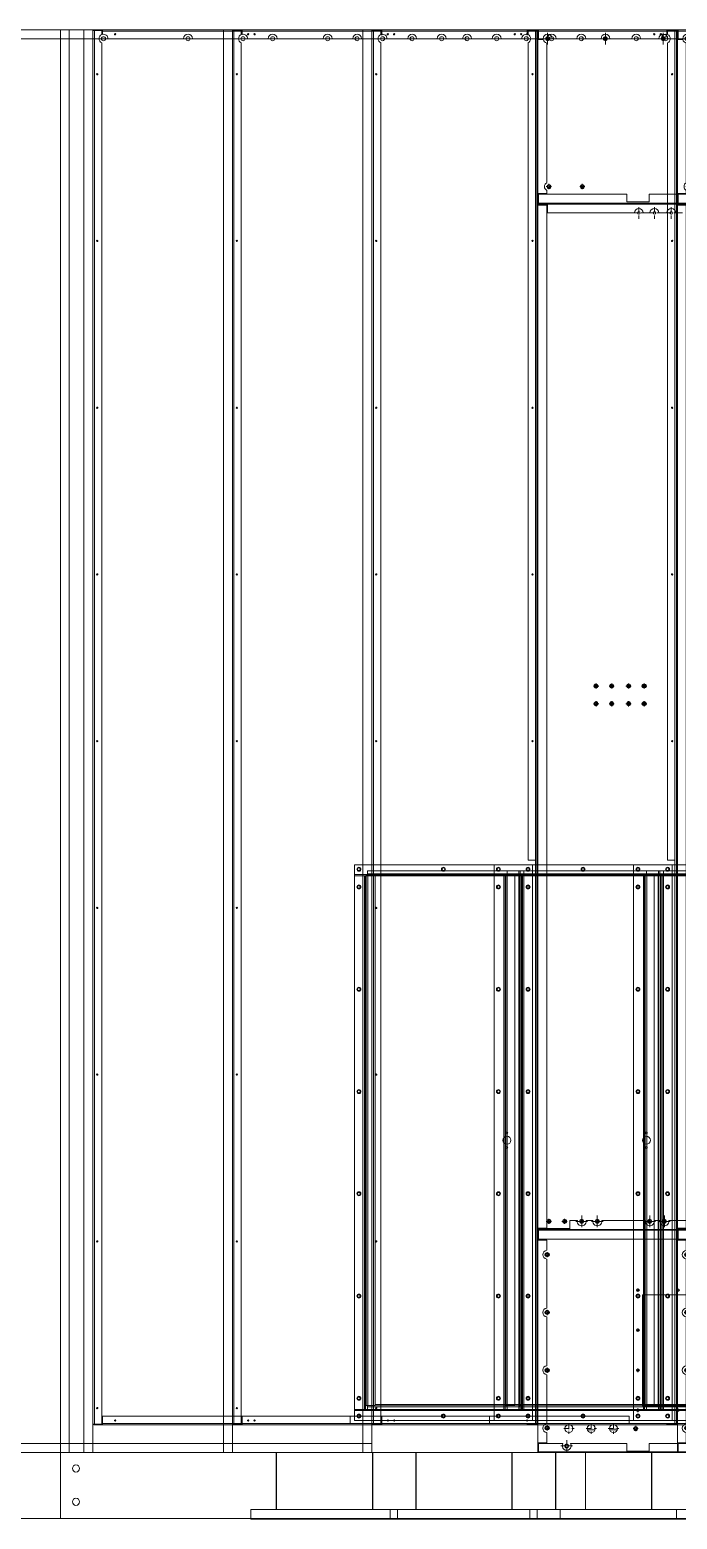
# Model space of a CAD drawing. Header units: millimetres. Extents: x -661384 to 33175, y -139129 to 24362.
# Drawn here: x -653875 to -652420, y -133404 to -130054 of the extents above; entities that cross this region are included whole.
import ezdxf

# ---------------------------------------------------------------- set-up
doc = ezdxf.new("R2010")
doc.units = ezdxf.units.MM
doc.linetypes.add('DASHDOT', pattern=[18.5, 12, -3, 0.5, -3])
doc.layers.add('냉각탑_기초', color=23, linetype='Continuous')

# ---------------------------------------------------------------- blocks, each defined once
blk = doc.blocks.new('A$C5FB90F76')
at = {"color": 7, "lineweight": 13}
for p, q in [((0, 0), (0, 1200)), ((2.8, 0), (2.8, 1200)), ((25, 0), (25, 1200))]:
    blk.add_line(p, q, dxfattribs=at)
at = {"color": 7, "lineweight": 13, "ltscale": 0.014}
for p, q in [((2.8, 1200), (0, 1200)), ((2.8, 0), (0, 0))]:
    blk.add_line(p, q, dxfattribs=at)
at = {"color": 7, "lineweight": 13, "ltscale": 0.111}
for p, q in [((25, 1200), (2.8, 1200)), ((2.8, 0), (25, 0))]:
    blk.add_line(p, q, dxfattribs=at)
at = {"color": 7, "lineweight": 13}
for centre in [(15, 1175), (15, 945), (15, 715), (15, 485), (15, 255), (15, 25)]:
    blk.add_circle(centre, 3, dxfattribs=at)
blk = doc.blocks.new('A$C6C1445C5')
at = {"color": 7, "lineweight": 13}
for p, q in [((0, 25), (400, 25)), ((0, 22.2), (400, 22.2)), ((0, 0), (400, 0))]:
    blk.add_line(p, q, dxfattribs=at)
at = {"color": 7, "lineweight": 13, "ltscale": 0.035}
for p, q in [((0, 22.2), (0, 25)), ((400, 22.2), (400, 25))]:
    blk.add_line(p, q, dxfattribs=at)
at = {"color": 7, "lineweight": 13, "ltscale": 0.2775}
for p, q in [((0, 22.2), (0, 0)), ((400, 0), (400, 22.2))]:
    blk.add_line(p, q, dxfattribs=at)
at = {"color": 7, "lineweight": 13}
for centre in [(10, 10), (200, 10), (390, 10)]:
    blk.add_circle(centre, 3, dxfattribs=at)
blk = doc.blocks.new('A$C01666899')
at = {"color": 4, "lineweight": 13}
for p, q in [((1212, 354), (0, 354)), ((0, 343.1), (0, 2.9)), ((6.6, 343.1), (6.6, 2.9)), ((1202.3, 347.4), (9.7, 347.4)), ((1202.3, 344), (9.7, 344)), ((10, 343.1), (10, 20)), ((11.4, 20), (11.4, 342.6)), ((11.4, 342.6), (1200.6, 342.6)), ((1200.6, 342.6), (1200.6, 20)), ((1202, 20), (1202, 343.1)), ((1205.4, 2.9), (1205.4, 343.1)), ((1212, 2.9), (1212, 343.1)), ((1202.3, 20), (9.7, 20)), ((1202.3, 3.4), (9.7, 3.4)), ((1202.3, 0), (9.7, 0))]:
    blk.add_line(p, q, dxfattribs=at)
at = {"color": 4, "lineweight": 13, "ltscale": 0.04}
for p, q in [((0, 346), (0, 354)), ((1212, 346), (1212, 354))]:
    blk.add_line(p, q, dxfattribs=at)
at = {"color": 4, "lineweight": 13, "ltscale": 0.0485}
for p, q in [((9.7, 346), (0, 346)), ((1212, 346), (1202.3, 346))]:
    blk.add_line(p, q, dxfattribs=at)
at = {"color": 4, "lineweight": 13, "ltscale": 0.033}
for p, q in [((6.6, 343.1), (0, 343.1)), ((1205.4, 343.1), (1212, 343.1)), ((6.6, 2.9), (0, 2.9)), ((1205.4, 2.9), (1212, 2.9))]:
    blk.add_line(p, q, dxfattribs=at)
at = {"color": 4, "lineweight": 13, "ltscale": 0.017}
for p, q in [((6.6, 343.1), (10, 343.1)), ((1205.4, 343.1), (1202, 343.1)), ((1202.3, 347.4), (1202.3, 344)), ((9.7, 3.4), (9.7, 0)), ((1202.3, 3.4), (1202.3, 0))]:
    blk.add_line(p, q, dxfattribs=at)
at = {"color": 4, "lineweight": 13, "ltscale": 0.0085}
for p, q in [((9.7, 344), (8, 344)), ((1202.3, 344), (1204, 344)), ((9.7, 2), (8, 2)), ((1202.3, 2), (1204, 2))]:
    blk.add_line(p, q, dxfattribs=at)
at = {"color": 4, "lineweight": 13, "ltscale": 0.0045}
for p, q in [((8, 343.1), (8, 344)), ((10, 343.1), (10, 344)), ((1202, 344), (1202, 343.1)), ((1204, 344), (1204, 343.1)), ((8, 2), (8, 2.9)), ((1204, 2.9), (1204, 2))]:
    blk.add_line(p, q, dxfattribs=at)
at = {"color": 4, "lineweight": 13, "ltscale": 0.007}
for p, q in [((9.7, 347.4), (9.7, 346)), ((1202.3, 347.4), (1202.3, 346))]:
    blk.add_line(p, q, dxfattribs=at)
at = {"color": 4, "lineweight": 13, "ltscale": 0.01}
blk.add_line((9.7, 346), (9.7, 344), dxfattribs=at)
at = {"color": 4, "lineweight": 13, "ltscale": 0.0155}
for p, q in [((6.6, 2.9), (9.7, 2.9)), ((1205.4, 2.9), (1202.3, 2.9))]:
    blk.add_line(p, q, dxfattribs=at)
at = {"color": 4, "lineweight": 13, "ltscale": 0.083}
for p, q in [((9.7, 20), (9.7, 3.4)), ((1202.3, 3.4), (1202.3, 20))]:
    blk.add_line(p, q, dxfattribs=at)
at = {"color": 4, "lineweight": 13}
for centre, radius in [((589.5, 316), 2), ((606, 316), 9), ((622.5, 316), 2)]:
    blk.add_circle(centre, radius, dxfattribs=at)
blk = doc.blocks.new('1')
at = {"color": 0, "lineweight": 20}
for p, q in [((14360.8, 14349.5), (12660.8, 14349.5)), ((12660.8, 11149.5), (12660.8, 14349.5)), ((12680.8, 11149.5), (12680.8, 14349.5)), ((13340.8, 14349.5), (13340.8, 11149.5)), ((13360.8, 14349.5), (13360.8, 11149.5)), ((14360.8, 11149.5), (14360.8, 14349.5)), ((13360.8, 14329.5), (12660.8, 14329.5)), ((13360.8, 11169.5), (12660.8, 11169.5)), ((12660.8, 11001.2), (12660.8, 11149.5)), ((19260.8, 11149.5), (12660.8, 11149.5)), ((13360.8, 11149.5), (14360.8, 11149.5)), ((19260.8, 11149.5), (14360.8, 11149.5))]:
    blk.add_line(p, q, dxfattribs=at)
at = {"color": 7, "lineweight": 20}
for p, q in [((13360.8, 11213.2), (13360.8, 14347.8)), ((13364.2, 11213.2), (13364.2, 14347.8)), ((13382.8, 14349.5), (14336.8, 14349.5)), ((13382.8, 14346.1), (14336.8, 14346.1)), ((14355.4, 14347.8), (14355.4, 11214.9)), ((14358.8, 14347.8), (14358.8, 11213.2)), ((16859.1, 14349.5), (14362.5, 14349.5)), ((13380.8, 14320.3), (13380.8, 11213.2)), ((14338.8, 12481.5), (14338.8, 14320.3)), ((14360.8, 13981.5), (14360.8, 14327.5)), ((14380.8, 14005.7), (14380.8, 14319.7)), ((14392.8, 14329.5), (14502.8, 14329.5)), ((14522.8, 14329.5), (14632.8, 14329.5)), ((14652.8, 14329.5), (14762.8, 14329.5)), ((14560.8, 13979.5), (14362.5, 13979.5)), ((16610.8, 13979.5), (14610.8, 13979.5)), ((14360.7, 13957.5), (14382.8, 13957.5)), ((14382.8, 13955.9), (14360.7, 13955.9)), ((14360.8, 11654), (14360.8, 13955)), ((14362.5, 13959.5), (16859.1, 13959.5)), ((14380.8, 13955), (14380.8, 11654)), ((14382.8, 13957.5), (15423.8, 13957.5)), ((14577.8, 13937.5), (14382.8, 13937.5)), ((14560.8, 13962.9), (14610.8, 13962.9)), ((13973.8, 12446.5), (13973.8, 11246.5)), ((14323.8, 12446.5), (13973.8, 12446.5)), ((14323.8, 12446.5), (14323.8, 11246.5)), ((14504.3, 11671.5), (14602.7, 11671.5)), ((14655.3, 11671.5), (15373.9, 11671.5)), ((14360.7, 11653.1), (14432.7, 11653.1)), ((14432.7, 11651.5), (14360.7, 11651.5)), ((14360.8, 11171.5), (14360.8, 11627.5)), ((16859.1, 11649.5), (14362.5, 11649.5)), ((14362.5, 11629.5), (16830.2, 11629.5)), ((14380.8, 11604.5), (14380.8, 11627.5)), ((15373.9, 11651.5), (14432.7, 11651.5)), ((14380.8, 11474.5), (14380.8, 11584.6)), ((14845.8, 11504.5), (14595.8, 11504.5)), ((14595.8, 11504.5), (14595.8, 11254.5)), ((14380.8, 11344.5), (14380.8, 11454.6)), ((14380.8, 11214.5), (14380.8, 11324.6)), ((13382.8, 11231.5), (13938.8, 11231.5)), ((14323.8, 11246.5), (13973.8, 11246.5)), ((14845.8, 11254.5), (14595.8, 11254.5)), ((14355.4, 11214.9), (13382.8, 11214.9)), ((14336.8, 11211.5), (13382.8, 11211.5)), ((14380.8, 11171.5), (14380.8, 11194.6)), ((14417.1, 11169.5), (14362.5, 11169.5)), ((14560.8, 11169.5), (14434.4, 11169.5)), ((14948.1, 11169.5), (14610.8, 11169.5)), ((14362.5, 11149.5), (16859.1, 11149.5)), ((14467.7, 11149.5), (14467.7, 11021.5)), ((14560.8, 11152.9), (14610.8, 11152.9)), ((14410.8, 11021.5), (14740.8, 11021.5)), ((14410.8, 10999.5), (14410.8, 11021.5)), ((14410.8, 10999.5), (14740.8, 10999.5)), ((14575.8, 10999.5), (14467.7, 10999.5))]:
    blk.add_line(p, q, dxfattribs=at)
at = {"color": 7, "lineweight": 20, "ltscale": 0.005667}
for p, q in [((13364.2, 14347.8), (13360.8, 14347.8)), ((13382.8, 14346.1), (13382.8, 14349.5)), ((14336.8, 14346.1), (14336.8, 14349.5)), ((14355.4, 14347.8), (14358.8, 14347.8)), ((13364.2, 11213.2), (13360.8, 11213.2)), ((13382.8, 11214.9), (13382.8, 11211.5)), ((14336.8, 11214.9), (14336.8, 11211.5)), ((14355.4, 11213.2), (14358.8, 11213.2))]:
    blk.add_line(p, q, dxfattribs=at)
at = {"color": 7, "lineweight": 20, "ltscale": 0.0015}
for p, q in [((13362.8, 14349.5), (13363.7, 14349.5)), ((14355.9, 14349.5), (14356.8, 14349.5)), ((13363.7, 11211.5), (13362.8, 11211.5)), ((14356.8, 11211.5), (14355.9, 11211.5))]:
    blk.add_line(p, q, dxfattribs=at)
at = {"color": 7, "lineweight": 20, "ltscale": 0.002833}
for p, q in [((13362.8, 14347.8), (13362.8, 14349.5)), ((13363.7, 14349.5), (13363.7, 14347.8)), ((14355.9, 14347.8), (14355.9, 14349.5)), ((14356.8, 14347.8), (14356.8, 14349.5)), ((13362.8, 11211.5), (13362.8, 11213.2)), ((13363.7, 11211.5), (13363.7, 11213.2)), ((14338.8, 11213.2), (14338.8, 11214.9)), ((14355.4, 11214.9), (14355.4, 11213.2)), ((14355.9, 11213.2), (14355.9, 11211.5)), ((14356.8, 11211.5), (14356.8, 11213.2))]:
    blk.add_line(p, q, dxfattribs=at)
at = {"color": 7, "lineweight": 20, "ltscale": 0.031833}
for p, q in [((13382.8, 14349.5), (13363.7, 14349.5)), ((14355.9, 14349.5), (14336.8, 14349.5)), ((13363.7, 11211.5), (13382.8, 11211.5)), ((14336.8, 11211.5), (14355.9, 11211.5))]:
    blk.add_line(p, q, dxfattribs=at)
at = {"color": 7, "lineweight": 20, "ltscale": 0.027667}
for p, q in [((13380.8, 14347.8), (13364.2, 14347.8)), ((14355.4, 14347.8), (14338.8, 14347.8)), ((14338.8, 12481.5), (14355.4, 12481.5)), ((13382.8, 11231.5), (13382.8, 11214.9)), ((13938.8, 11214.9), (13938.8, 11231.5)), ((13364.2, 11213.2), (13380.8, 11213.2)), ((14338.8, 11214.9), (14355.4, 11214.9)), ((14338.8, 11213.2), (14355.4, 11213.2))]:
    blk.add_line(p, q, dxfattribs=at)
at = {"color": 7, "lineweight": 20, "ltscale": 0.015225}
for p, q in [((13380.8, 14347.8), (13380.8, 14338.7)), ((14338.8, 14338.7), (14338.8, 14347.8))]:
    blk.add_line(p, q, dxfattribs=at)
at = {"color": 7, "lineweight": 20, "ltscale": 0.003333}
for p, q in [((13380.8, 14347.5), (13382.8, 14347.5)), ((13380.8, 14346.1), (13382.8, 14346.1)), ((14336.8, 14349.5), (14336.8, 14347.5)), ((14336.8, 14347.5), (14338.8, 14347.5)), ((14336.8, 14346.1), (14338.8, 14346.1)), ((13382.8, 11214.9), (13380.8, 11214.9)), ((13382.8, 11213.5), (13380.8, 11213.5)), ((14338.8, 11213.5), (14336.8, 11213.5)), ((14336.8, 11211.5), (14336.8, 11213.5))]:
    blk.add_line(p, q, dxfattribs=at)
at = {"color": 7, "lineweight": 20, "ltscale": 0.000512635}
for p, q in [((13382.8, 14349.5), (13382.8, 14349.2)), ((13382.8, 11211.5), (13382.8, 11211.8))]:
    blk.add_line(p, q, dxfattribs=at)
at = {"color": 7, "lineweight": 20, "ltscale": 0.011337}
for p, q in [((13382.8, 14339.3), (13382.8, 14346.1)), ((14336.8, 14339.3), (14336.8, 14346.1))]:
    blk.add_line(p, q, dxfattribs=at)
at = {"color": 7, "lineweight": 20, "ltscale": 0.0425}
for p, q in [((14360.8, 14347.5), (14362.5, 14347.5)), ((14360.8, 14346.6), (14362.5, 14346.6)), ((14360.8, 13962.4), (14362.5, 13962.4)), ((14360.8, 13961.5), (14362.5, 13961.5)), ((14360.8, 11647.5), (14362.5, 11647.5)), ((14360.8, 11646.6), (14362.5, 11646.6)), ((14360.8, 11152.4), (14362.5, 11152.4)), ((14360.8, 11151.5), (14362.5, 11151.5))]:
    blk.add_line(p, q, dxfattribs=at)
at = {"color": 7, "lineweight": 20, "ltscale": 0.0225}
for p, q in [((14360.8, 14346.6), (14360.8, 14347.5)), ((14360.8, 13962.4), (14360.8, 13961.5)), ((14363.6, 13955.9), (14363.6, 13955)), ((14360.8, 11646.6), (14360.8, 11647.5)), ((14360.8, 11646.6), (14360.8, 11647.5)), ((14363.6, 11653.1), (14363.6, 11654)), ((14360.8, 11152.4), (14360.8, 11151.5))]:
    blk.add_line(p, q, dxfattribs=at)
at = {"color": 7, "lineweight": 20, "ltscale": 0.4775}
for p, q in [((14360.8, 14327.5), (14360.8, 14346.6)), ((14360.8, 13962.4), (14360.8, 13981.5)), ((14360.8, 11627.5), (14360.8, 11646.6)), ((14360.8, 11152.4), (14360.8, 11171.5))]:
    blk.add_line(p, q, dxfattribs=at)
at = {"color": 7, "lineweight": 20, "ltscale": 0.014477}
blk.add_line((14362.5, 14348.4), (14362.1, 14348.8), dxfattribs=at)
at = {"color": 7, "lineweight": 20, "ltscale": 0.085}
for p, q in [((14362.5, 14349.5), (14362.5, 14346.1)), ((14364.2, 14327.5), (14360.8, 14327.5)), ((14364.2, 13981.5), (14360.8, 13981.5)), ((14362.5, 13959.5), (14362.5, 13962.9)), ((14364.2, 11627.5), (14360.8, 11627.5)), ((14362.5, 11649.5), (14362.5, 11646.1)), ((14364.2, 11171.5), (14360.8, 11171.5)), ((14362.5, 11149.5), (14362.5, 11152.9))]:
    blk.add_line(p, q, dxfattribs=at)
at = {"color": 7, "lineweight": 20, "ltscale": 0.415}
for p, q in [((14362.5, 14329.5), (14362.5, 14346.1)), ((14362.5, 13962.9), (14362.5, 13979.5)), ((14380.8, 13981.5), (14364.2, 13981.5)), ((14560.8, 13979.5), (14560.8, 13962.9)), ((14610.8, 13979.5), (14610.8, 13962.9)), ((14362.5, 11629.5), (14362.5, 11646.1)), ((14364.2, 11627.5), (14380.8, 11627.5)), ((14362.5, 11152.9), (14362.5, 11169.5)), ((14380.8, 11171.5), (14364.2, 11171.5)), ((14560.8, 11169.5), (14560.8, 11152.9)), ((14610.8, 11169.5), (14610.8, 11152.9))]:
    blk.add_line(p, q, dxfattribs=at)
at = {"color": 7, "linetype": 'DASHDOT', "lineweight": 20}
for p, q in [((14382.8, 14342.5), (14382.8, 14316.5)), ((14512.8, 14342.5), (14512.8, 14316.5)), ((14642.8, 14342.5), (14642.8, 14316.5)), ((14369.8, 14329.5), (14395.8, 14329.5)), ((14499.8, 14329.5), (14525.8, 14329.5)), ((14629.8, 14329.5), (14655.8, 14329.5)), ((14574.8, 13937.5), (14600.8, 13937.5)), ((14587.8, 13950.5), (14587.8, 13924.5)), ((14609.8, 13937.5), (14635.8, 13937.5)), ((14622.8, 13950.5), (14622.8, 13924.5)), ((14647.8, 13937.5), (14673.8, 13937.5)), ((14660.8, 13950.5), (14660.8, 13924.5)), ((14446.5, 11669.5), (14472.5, 11669.5)), ((14459.5, 11682.5), (14459.5, 11656.5)), ((14481.5, 11669.5), (14507.5, 11669.5)), ((14494.5, 11682.5), (14494.5, 11656.5)), ((14599.5, 11669.5), (14625.5, 11669.5)), ((14612.5, 11682.5), (14612.5, 11656.5)), ((14632.5, 11669.5), (14658.5, 11669.5)), ((14645.5, 11682.5), (14645.5, 11656.5)), ((14419.1, 11203.5), (14442.5, 11203.5)), ((14430.8, 11215.2), (14430.8, 11191.8)), ((14469.1, 11203.5), (14492.5, 11203.5)), ((14480.8, 11215.2), (14480.8, 11191.8)), ((14519.1, 11203.5), (14542.5, 11203.5)), ((14530.8, 11215.2), (14530.8, 11191.8)), ((14412.8, 11164.5), (14438.8, 11164.5)), ((14425.8, 11177.5), (14425.8, 11151.5))]:
    blk.add_line(p, q, dxfattribs=at)
at = {"color": 7, "lineweight": 20, "ltscale": 0.283333}
for p, q in [((13564.8, 14329.5), (13394.8, 14329.5)), ((13754.8, 14329.5), (13584.8, 14329.5)), ((13944.8, 14329.5), (13774.8, 14329.5)), ((14134.8, 14329.5), (13964.8, 14329.5)), ((14324.8, 14329.5), (14154.8, 14329.5))]:
    blk.add_line(p, q, dxfattribs=at)
at = {"color": 7, "lineweight": 20, "ltscale": 0.00769}
for p, q in [((14360.8, 14327.5), (14361.1, 14327.5)), ((14360.8, 11627.5), (14361.1, 11627.5))]:
    blk.add_line(p, q, dxfattribs=at)
at = {"color": 7, "lineweight": 20, "ltscale": 0.2575}
blk.add_line((14362.5, 14329.5), (14372.8, 14329.5), dxfattribs=at)
at = {"color": 7, "lineweight": 20, "ltscale": 0.05}
for p, q in [((14362.8, 14329.5), (14362.8, 14327.5)), ((14360.8, 13981.5), (14362.8, 13981.5)), ((14362.8, 13981.5), (14362.8, 13979.5)), ((14362.8, 11629.5), (14362.8, 11627.5)), ((14366.2, 11651.5), (14366.2, 11649.5)), ((14519.5, 11651.5), (14519.5, 11649.5)), ((14660.1, 11651.5), (14660.1, 11649.5)), ((14360.8, 11171.5), (14362.8, 11171.5)), ((14362.8, 11171.5), (14362.8, 11169.5))]:
    blk.add_line(p, q, dxfattribs=at)
at = {"color": 7, "lineweight": 20, "ltscale": 0.220051}
blk.add_line((14373, 14327.5), (14364.2, 14327.5), dxfattribs=at)
at = {"color": 7, "linetype": 'DASHDOT', "lineweight": 20, "ltscale": 0.292499}
for p, q in [((14379.9, 13997), (14391.6, 13997)), ((14454.9, 13997), (14466.6, 13997)), ((14485.9, 12873.5), (14497.6, 12873.5)), ((14491.8, 12879.4), (14491.8, 12867.7)), ((14520.9, 12873.5), (14532.6, 12873.5)), ((14526.8, 12879.4), (14526.8, 12867.7)), ((14558.9, 12873.5), (14570.6, 12873.5)), ((14564.8, 12879.4), (14564.8, 12867.7)), ((14599.8, 12879.4), (14599.8, 12867.7)), ((14485.9, 12833.5), (14497.6, 12833.5)), ((14491.8, 12839.4), (14491.8, 12827.7)), ((14520.9, 12833.5), (14532.6, 12833.5)), ((14526.8, 12839.4), (14526.8, 12827.7)), ((14558.9, 12833.5), (14570.6, 12833.5)), ((14564.8, 12839.4), (14564.8, 12827.7)), ((14599.8, 12839.4), (14599.8, 12827.7)), ((14379.9, 11669.5), (14391.6, 11669.5)), ((14414.9, 11669.5), (14426.6, 11669.5)), ((14375.9, 11594.5), (14387.6, 11594.5)), ((14375.9, 11464.5), (14387.6, 11464.5)), ((14375.9, 11334.5), (14387.6, 11334.5)), ((14375.9, 11204.5), (14387.6, 11204.5)), ((14574.9, 11203.5), (14586.6, 11203.5))]:
    blk.add_line(p, q, dxfattribs=at)
at = {"color": 7, "lineweight": 20, "ltscale": 0.170995}
blk.add_line((14380.8, 13981.5), (14380.8, 13988.4), dxfattribs=at)
at = {"color": 7, "linetype": 'DASHDOT', "lineweight": 20, "ltscale": 0.292505}
for p, q in [((14385.8, 14002.9), (14385.8, 13991.2)), ((14460.8, 14002.9), (14460.8, 13991.2))]:
    blk.add_line(p, q, dxfattribs=at)
at = {"color": 7, "lineweight": 20, "ltscale": 0.04}
for p, q in [((14360.7, 13957.5), (14360.7, 13955.9)), ((14382.8, 13957.5), (14382.8, 13955.9)), ((14360.7, 11651.5), (14360.7, 11653.1)), ((14432.7, 11651.5), (14432.7, 11653.1))]:
    blk.add_line(p, q, dxfattribs=at)
at = {"color": 7, "lineweight": 20, "ltscale": 0.07}
for p, q in [((14360.8, 13955), (14363.6, 13955)), ((14382.8, 13954.7), (14382.8, 13957.5)), ((14360.8, 11654), (14363.6, 11654)), ((14432.7, 11654.3), (14432.7, 11651.5))]:
    blk.add_line(p, q, dxfattribs=at)
at = {"color": 7, "lineweight": 20, "ltscale": 0.43}
for p, q in [((14363.6, 13955), (14380.8, 13955)), ((14382.8, 13937.5), (14382.8, 13954.7)), ((14432.7, 11654.3), (14432.7, 11671.5)), ((14380.8, 11654), (14363.6, 11654))]:
    blk.add_line(p, q, dxfattribs=at)
at = {"color": 7, "lineweight": 20, "ltscale": 0.375}
for p, q in [((14612.8, 13937.5), (14597.8, 13937.5)), ((14685.8, 13937.5), (14670.8, 13937.5))]:
    blk.add_line(p, q, dxfattribs=at)
at = {"color": 7, "lineweight": 20, "ltscale": 0.45}
blk.add_line((14650.8, 13937.5), (14632.8, 13937.5), dxfattribs=at)
at = {"color": 7, "linetype": 'DASHDOT', "lineweight": 20, "ltscale": 0.195001}
for p, q in [((14487.6, 12873.5), (14495.4, 12873.5)), ((14491.5, 12877.4), (14491.5, 12869.6)), ((14522.6, 12873.5), (14530.4, 12873.5)), ((14526.5, 12877.4), (14526.5, 12869.6)), ((14561, 12873.5), (14568.8, 12873.5)), ((14564.9, 12877.4), (14564.9, 12869.6)), ((14599.9, 12877.4), (14599.9, 12869.6)), ((14487.3, 12833.5), (14495.1, 12833.5)), ((14491.2, 12837.4), (14491.2, 12829.6)), ((14522.3, 12833.5), (14530.1, 12833.5)), ((14526.2, 12837.4), (14526.2, 12829.6)), ((14564.6, 12837.4), (14564.6, 12829.6)), ((14599.6, 12837.4), (14599.6, 12829.6)), ((14382.3, 11669.5), (14390.1, 11669.5)), ((14417.3, 11669.5), (14425.1, 11669.5)), ((14608.1, 11669.5), (14615.9, 11669.5))]:
    blk.add_line(p, q, dxfattribs=at)
at = {"color": 7, "linetype": 'DASHDOT', "lineweight": 20, "ltscale": 0.2925}
for p, q in [((14593.9, 12873.5), (14605.6, 12873.5)), ((14593.9, 12833.5), (14605.6, 12833.5)), ((14385.8, 11675.4), (14385.8, 11663.7)), ((14420.8, 11675.4), (14420.8, 11663.7)), ((14606.1, 11669.5), (14617.8, 11669.5)), ((14612, 11675.4), (14612, 11663.7)), ((14639.1, 11669.5), (14650.8, 11669.5)), ((14645, 11675.4), (14645, 11663.7)), ((14381.8, 11600.4), (14381.8, 11588.7)), ((14381.8, 11470.4), (14381.8, 11458.7)), ((14381.8, 11340.4), (14381.8, 11328.7)), ((14381.8, 11210.4), (14381.8, 11198.7)), ((14580.8, 11209.4), (14580.8, 11197.7))]:
    blk.add_line(p, q, dxfattribs=at)
at = {"color": 7, "linetype": 'DASHDOT', "lineweight": 20, "ltscale": 0.195}
for p, q in [((14596, 12873.5), (14603.8, 12873.5)), ((14595.7, 12833.5), (14603.5, 12833.5)), ((14386.2, 11673.4), (14386.2, 11665.6)), ((14421.2, 11673.4), (14421.2, 11665.6)), ((14459.6, 11673.4), (14459.6, 11665.6)), ((14494.6, 11673.4), (14494.6, 11665.6)), ((14612, 11673.4), (14612, 11665.6)), ((14641.3, 11669.5), (14649.1, 11669.5)), ((14645.2, 11673.4), (14645.2, 11665.6)), ((14581.9, 11514.5), (14589.7, 11514.5)), ((14585.8, 11518.4), (14585.8, 11510.6)), ((14671.9, 11514.5), (14679.7, 11514.5)), ((14581.9, 11424.5), (14589.7, 11424.5)), ((14585.8, 11428.4), (14585.8, 11420.6)), ((14581.9, 11334.5), (14589.7, 11334.5)), ((14585.8, 11338.4), (14585.8, 11330.6)), ((14581.9, 11244.5), (14589.7, 11244.5)), ((14585.8, 11248.4), (14585.8, 11240.6)), ((14671.9, 11244.5), (14679.7, 11244.5))]:
    blk.add_line(p, q, dxfattribs=at)
at = {"color": 7, "linetype": 'DASHDOT', "lineweight": 20, "ltscale": 0.194998}
for p, q in [((14560.7, 12833.5), (14568.5, 12833.5)), ((14455.7, 11669.5), (14463.5, 11669.5)), ((14490.7, 11669.5), (14498.5, 11669.5))]:
    blk.add_line(p, q, dxfattribs=at)
at = {"color": 7, "lineweight": 20, "ltscale": 0.425051}
blk.add_line((14432.7, 11671.5), (14449.7, 11671.5), dxfattribs=at)
at = {"color": 7, "lineweight": 20, "ltscale": 0.385102}
blk.add_line((14469.3, 11671.5), (14484.7, 11671.5), dxfattribs=at)
at = {"color": 7, "lineweight": 20, "ltscale": 0.335102}
blk.add_line((14622.3, 11671.5), (14635.7, 11671.5), dxfattribs=at)
at = {"color": 7, "lineweight": 20, "ltscale": 0.01744}
blk.add_line((14362.7, 11654), (14362.7, 11653.3), dxfattribs=at)
at = {"color": 7, "lineweight": 20, "ltscale": 0.04985}
blk.add_line((14597, 11651.5), (14597, 11649.5), dxfattribs=at)
at = {"color": 7, "lineweight": 20, "ltscale": 0.12521}
blk.add_line((14588.8, 11514.4), (14584.5, 11511.8), dxfattribs=at)
at = {"color": 7, "lineweight": 20, "ltscale": 0.053852}
for p, q in [((14379, 11465.6), (14379, 11463.4)), ((14379, 11335.6), (14379, 11333.4)), ((14379, 11205.6), (14379, 11203.4))]:
    blk.add_line(p, q, dxfattribs=at)
at = {"color": 7, "lineweight": 20, "ltscale": 0.427685}
for p, q in [((14472.2, 11200.7), (14489.3, 11200.7)), ((14522.2, 11200.7), (14539.3, 11200.7))]:
    blk.add_line(p, q, dxfattribs=at)
at = {"color": 7, "lineweight": 20, "ltscale": 0.053808}
blk.add_line((14579.7, 11200.7), (14581.9, 11200.7), dxfattribs=at)
at = {"color": 0, "ltscale": 30}
for p, q in [((13773.1, 11149.5), (13773.1, 11021.6)), ((13989.1, 11149.5), (13989.1, 11021.6))]:
    blk.add_line(p, q, dxfattribs=at)
at = {"lineweight": 20}
for p, q in [((14360.8, 11151.2), (14360.8, 11149.5)), ((14435.8, 11151.2), (14360.8, 11151.2))]:
    blk.add_line(p, q, dxfattribs=at)
at = {"color": 7, "lineweight": 20, "ltscale": 0.280701}
for p, q in [((14364.2, 11151.2), (14399.4, 11151.2)), ((14399.4, 11151.2), (14406.8, 11151.2)), ((14704.8, 11151.2), (14406.8, 11151.2))]:
    blk.add_line(p, q, dxfattribs=at)
at = {"color": 7, "lineweight": 15}
for p, q in [((13715.7, 10999.6), (13715.7, 11021.6)), ((14045.7, 11021.6), (13715.7, 11021.6)), ((14045.7, 10999.6), (14045.7, 11021.6)), ((14045.7, 10999.6), (13715.7, 10999.6))]:
    blk.add_line(p, q, dxfattribs=at)
at = {"lineweight": 5}
blk.add_line((12660.8, 11001.2), (20360.8, 11001.2), dxfattribs=at)
at = {"color": 7, "lineweight": 20}
for centre, radius in [((13410.8, 14339.5), 1.5), ((13709.8, 14339.5), 1.5), ((14009.8, 14339.5), 1.5), ((14308.8, 14339.5), 1.5), ((13384.8, 14329.5), 4.5), ((13574.8, 14329.5), 4.5), ((13764.8, 14329.5), 4.5), ((13954.8, 14329.5), 4.5), ((14144.8, 14329.5), 4.5), ((14334.8, 14329.5), 4.5), ((14382.8, 14329.5), 4.5), ((14382.8, 14329.5), 3), ((14512.8, 14329.5), 4.5), ((14512.8, 14329.5), 3), ((14642.8, 14329.5), 4.5), ((14642.8, 14329.5), 3), ((13370.8, 14249.5), 1.5), ((14348.8, 14249.5), 1.5), ((14385.8, 13997), 4.5), ((14385.8, 13997), 3), ((14460.8, 13997), 4.5), ((14460.8, 13997), 3), ((14587.8, 13937.5), 3), ((14622.8, 13937.5), 3), ((14660.8, 13937.5), 3), ((13370.8, 13874.5), 1.5), ((14348.8, 13874.5), 1.5), ((13370.8, 13499.5), 1.5), ((14348.8, 13499.5), 1.5), ((13370.8, 13124.5), 1.5), ((14348.8, 13124.5), 1.5), ((14491.8, 12873.5), 4.5), ((14491.5, 12873.5), 3), ((14526.8, 12873.5), 4.5), ((14526.5, 12873.5), 3), ((14564.8, 12873.5), 4.5), ((14564.9, 12873.5), 3), ((14599.8, 12873.5), 4.5), ((14599.9, 12873.5), 3), ((14491.8, 12833.5), 4.5), ((14491.2, 12833.5), 3), ((14526.8, 12833.5), 4.5), ((14526.2, 12833.5), 3), ((14564.8, 12833.5), 4.5), ((14564.6, 12833.5), 3), ((14599.8, 12833.5), 4.5), ((14599.6, 12833.5), 3), ((13370.8, 12749.5), 1.5), ((14348.8, 12749.5), 1.5), ((13958.8, 12461.5), 4.5), ((14148.8, 12461.5), 4.5), ((14338.8, 12461.5), 4.5), ((13958.8, 12421.5), 4.5), ((14338.8, 12421.5), 4.5), ((13370.8, 12374.5), 1.5), ((13958.8, 12191.5), 4.5), ((14338.8, 12191.5), 4.5), ((13370.8, 11999.5), 1.5), ((13958.8, 11961.5), 4.5), ((14338.8, 11961.5), 4.5), ((13958.8, 11731.5), 4.5), ((14338.8, 11731.5), 4.5), ((14385.8, 11669.5), 4.5), ((14386.2, 11669.5), 3), ((14420.8, 11669.5), 4.5), ((14421.2, 11669.5), 3), ((14459.5, 11669.5), 4.5), ((14459.6, 11669.5), 3), ((14494.5, 11669.5), 4.5), ((14494.6, 11669.5), 3), ((14612, 11669.5), 4.5), ((14612, 11669.5), 3), ((14645, 11669.5), 4.5), ((14645.2, 11669.5), 3), ((13370.8, 11624.5), 1.5), ((14381.8, 11594.5), 4.5), ((14381.8, 11594.5), 3), ((13958.8, 11501.5), 4.5), ((14338.8, 11501.5), 4.5), ((14585.8, 11514.5), 3), ((14675.8, 11514.5), 3), ((14381.8, 11464.5), 4.5), ((14381.8, 11464.5), 3), ((14585.8, 11424.5), 3), ((14381.8, 11334.5), 4.5), ((14381.8, 11334.5), 3), ((14585.8, 11334.5), 3), ((13958.8, 11271.5), 4.5), ((14338.8, 11271.5), 4.5), ((13370.8, 11249.5), 1.5), ((13410.8, 11221.5), 1.5), ((13709.8, 11221.5), 1.5), ((13958.8, 11231.5), 4.5), ((14148.8, 11231.5), 4.5), ((14338.8, 11231.5), 4.5), ((14585.8, 11244.5), 3), ((14675.8, 11244.5), 3), ((14381.8, 11204.5), 4.5), ((14381.8, 11204.5), 3), ((14430.8, 11203.5), 9), ((14480.8, 11203.5), 9), ((14530.8, 11203.5), 9), ((14580.8, 11203.5), 4.5), ((14580.8, 11203.5), 3), ((14425.8, 11164.5), 4.5), ((14425.8, 11164.5), 3)]:
    blk.add_circle(centre, radius, dxfattribs=at)
at = {"lineweight": 20}
for centre in [(12695.8, 11113.7), (12695.8, 11038.7)]:
    blk.add_circle(centre, 8, dxfattribs=at)
at = {"color": 7, "lineweight": 20}
for centre, radius, start, end in [((13384.8, 14329.5), 10, 113.5782, 246.4218), ((13384.8, 14329.5), 10, 0, 101.537), ((13574.8, 14329.5), 10, 0, 180), ((13764.8, 14329.5), 10, 0, 180), ((13954.8, 14329.5), 10, 0, 180), ((14144.8, 14329.5), 10, 0, 180), ((14334.8, 14329.5), 10, 78.463, 180), ((14334.8, 14329.5), 10, 293.5782, 66.4218), ((14364.2, 14346.1), 3.4, 179.7605, 180), ((14364.2, 14346.1), 3.4, 120, 155.6842), ((14382.8, 14329.5), 10, 0, 180), ((14512.8, 14329.5), 10, 0, 180), ((14642.8, 14329.5), 10, 0, 180), ((14364.2, 14312.9), 3.4, 180, 180.2356), ((14382.8, 14329.5), 10, 191.5372, 258.463), ((14364.2, 14031.1), 3.4, 179.7581, 180), ((14385.8, 13997), 10, 120, 240), ((14364.2, 13962.9), 3.4, 180, 180.2457), ((14364.2, 13962.9), 3.4, 204.3156, 240), ((14364.2, 13962.9), 3.4, 269.7512, 270), ((14482.4, 13962.9), 3.4, 270, 270.2488), ((14587.8, 13937.5), 10, 0, 180), ((14622.8, 13937.5), 10, 0, 180), ((14660.8, 13937.5), 10, 0, 180), ((14661.2, 13937.5), 3, 93.8112, 266.188), ((14459.5, 11669.5), 10, 168.463, 11.537), ((14494.5, 11669.5), 10, 168.463, 11.537), ((14612.5, 11669.5), 10, 168.463, 11.537), ((14645.5, 11669.5), 10, 168.463, 11.537), ((14364.2, 11646.1), 3.4, 179.7584, 180), ((14364.2, 11646.1), 3.4, 120, 155.6842), ((14366.2, 11653), 3.5, 175, 178.3622), ((14366.2, 11653), 3.5, 205.3763, 269.7545), ((14519.7, 11653), 3.5, 270.2455, 334.6237), ((14597, 11653), 3.5, 205.3763, 269.7545), ((14660.2, 11653), 3.5, 270.2455, 334.6237), ((14381.8, 11594.5), 10, 95.7389, 264.2611), ((14381.8, 11464.5), 10, 95.7389, 264.2611), ((14381.8, 11334.5), 10, 95.7389, 264.2611), ((14381.8, 11204.5), 10, 95.7389, 264.2611), ((14425.8, 11164.5), 10, 149.9999, 30.0001), ((14364.2, 11152.9), 3.4, 180, 180.2416), ((14364.2, 11152.9), 3.4, 204.3156, 240), ((14364.2, 11152.9), 3.4, 269.7551, 270), ((14399.4, 11152.9), 3.4, 270, 270.2449), ((14408.2, 11152.9), 3.4, 269.7551, 270), ((14443.4, 11152.9), 3.4, 270, 270.2449)]:
    blk.add_arc(centre, radius, start, end, dxfattribs=at)
at = {"layer": '냉각탑_기초', "lineweight": 20, "ltscale": 30}
blk.add_line((12510.8, 11001.2), (20510.8, 11001.2), dxfattribs=at)
at = {"lineweight": 20, "xscale": -1, "rotation": 180}
blk.add_blockref('A$C6C1445C5', (13948.8, 12471.5), dxfattribs=at)
at = {"lineweight": 20, "xscale": -1}
blk.add_blockref('A$C5FB90F76', (13973.8, 11246.5), dxfattribs=at)
at = {"lineweight": 20, "rotation": 270}
blk.add_blockref('A$C01666899', (13975.3, 12457.9), dxfattribs=at)
at = {"lineweight": 20}
for name, p in [('A$C5FB90F76', (14323.8, 11246.5)), ('A$C6C1445C5', (13948.8, 11221.5))]:
    blk.add_blockref(name, p, dxfattribs=at)

msp = doc.modelspace()

# ---------------------------------------------------------------- block references
at = {"lineweight": 5}
for p in [(-667094.5, -144403.9), (-666780.9, -144403.9), (-666467.4, -144403.9)]:
    msp.add_blockref('1', p, dxfattribs=at)

doc.saveas('drawing.dxf')
